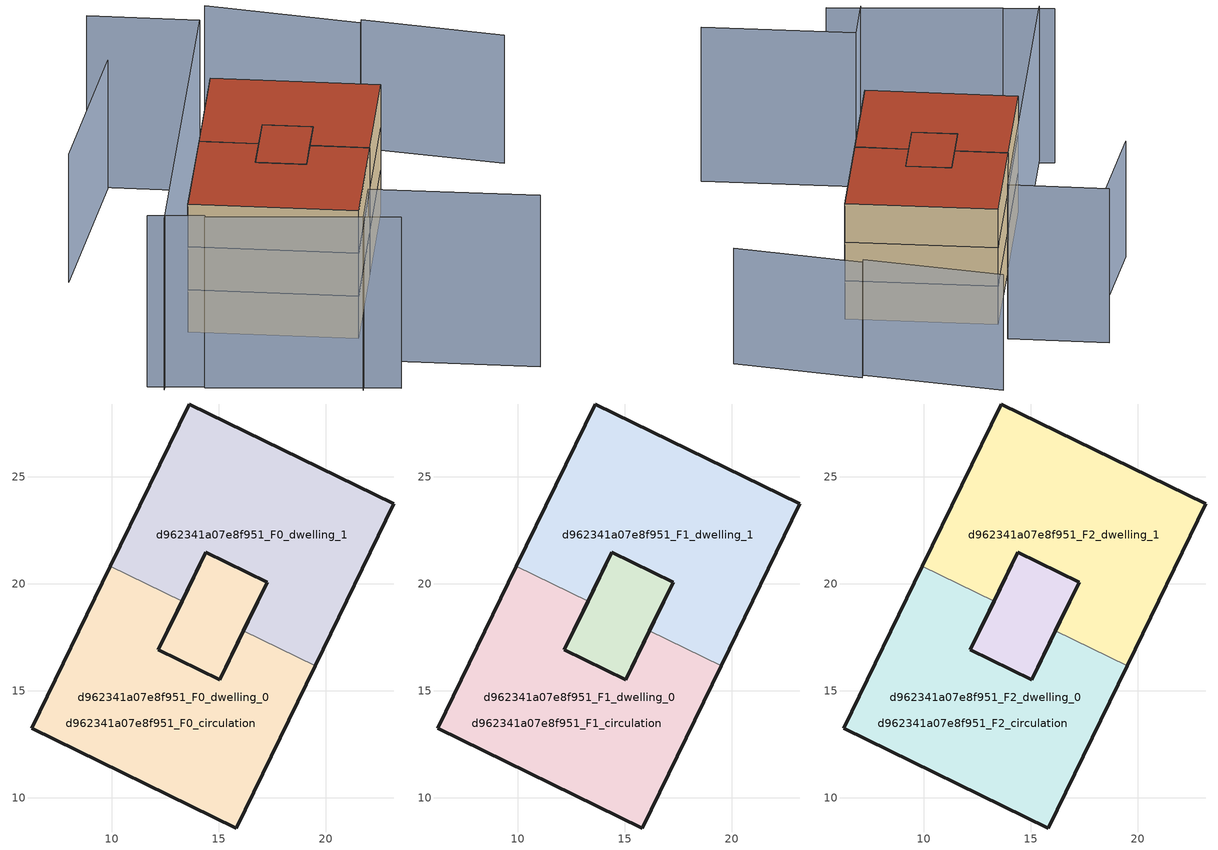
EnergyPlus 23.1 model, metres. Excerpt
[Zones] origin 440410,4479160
d962341a07e8f951_F0_dwelling_0
 floor ground (EU_floor_Construction): 16.15,17.8 19.5,16.17 15.81,8.59 6.24,13.24 9.93,20.82 13.28,19.2 12.17,16.92 13.15,16.44 15.04,15.52 z0; 17.26,20.08 16.15,17.8 15.04,15.52 13.15,16.44 12.17,16.92 14.39,21.47 z0
 wall outside (EU_wall_Construction): 16.15,17.8 15.04,15.52 12.17,16.92 13.28,19.2 / 9.93,20.82 6.24,13.24 15.81,8.59 19.5,16.17 z0:3
 wall to d962341a07e8f951_F0_dwelling_1 (EU_wall_Construction): 19.5,16.17 16.15,17.8 / 13.28,19.2 9.93,20.82 z0:3
d962341a07e8f951_F0_dwelling_1
 floor ground (EU_floor_Construction): 23.19,23.76 19.5,16.17 16.15,17.8 17.26,20.08 14.39,21.47 13.28,19.2 9.93,20.82 13.62,28.41 z0
 wall outside (EU_wall_Construction): 13.28,19.2 14.39,21.47 17.26,20.08 16.15,17.8 / 19.5,16.17 23.19,23.76 13.62,28.41 9.93,20.82 z0:3
d962341a07e8f951_F0_circulation
 floor ground (EU_floor_Construction): 16.15,17.8 19.5,16.17 15.81,8.59 6.24,13.24 9.93,20.82 13.28,19.2 12.17,16.92 13.15,16.44 15.04,15.52 z0; 17.26,20.08 16.15,17.8 15.04,15.52 13.15,16.44 12.17,16.92 14.39,21.47 z0
 wall outside (EU_wall_Construction): 17.26,20.08 14.39,21.47 12.17,16.92 15.04,15.52 17.26,20.08 z0:3
d962341a07e8f951_F1_dwelling_0
 floor outside (EU_floor_Construction): 16.15,17.8 19.5,16.17 15.81,8.59 6.24,13.24 9.93,20.82 13.28,19.2 12.17,16.92 13.15,16.44 15.04,15.52 z3
 floor to d962341a07e8f951_F0_dwelling_0 (EU_floor_Construction): 17.26,20.08 16.15,17.8 15.04,15.52 12.17,16.92 14.39,21.47 z3
 wall outside (EU_wall_Construction): 16.15,17.8 15.04,15.52 12.17,16.92 13.28,19.2 / 9.93,20.82 6.24,13.24 15.81,8.59 19.5,16.17 z3:6
 wall to d962341a07e8f951_F1_dwelling_1 (EU_wall_Construction): 19.5,16.17 16.15,17.8 / 13.28,19.2 9.93,20.82 z3:6
d962341a07e8f951_F1_dwelling_1
 floor to d962341a07e8f951_F0_dwelling_1 (EU_floor_Construction): 23.19,23.76 19.5,16.17 16.15,17.8 17.26,20.08 14.39,21.47 13.28,19.2 9.93,20.82 13.62,28.41 z3
 wall outside (EU_wall_Construction): 13.28,19.2 14.39,21.47 17.26,20.08 16.15,17.8 / 19.5,16.17 23.19,23.76 13.62,28.41 9.93,20.82 z3:6
d962341a07e8f951_F1_circulation
 floor to d962341a07e8f951_F0_circulation (EU_floor_Construction): 17.26,20.08 16.15,17.8 15.04,15.52 13.15,16.44 12.17,16.92 13.28,19.2 14.39,21.47 z3; 16.15,17.8 19.5,16.17 15.81,8.59 6.24,13.24 9.93,20.82 13.28,19.2 12.17,16.92 13.15,16.44 15.04,15.52 z3
 wall outside (EU_wall_Construction): 17.26,20.08 14.39,21.47 12.17,16.92 15.04,15.52 17.26,20.08 z3:6
d962341a07e8f951_F2_dwelling_0
 floor outside (EU_floor_Construction): 16.15,17.8 19.5,16.17 15.81,8.59 6.24,13.24 9.93,20.82 13.28,19.2 12.17,16.92 13.15,16.44 15.04,15.52 z6
 floor to d962341a07e8f951_F1_dwelling_0 (EU_floor_Construction): 17.26,20.08 16.15,17.8 15.04,15.52 12.17,16.92 14.39,21.47 z6
 wall outside (EU_wall_Construction): 16.15,17.8 15.04,15.52 12.17,16.92 13.28,19.2 / 9.93,20.82 6.24,13.24 15.81,8.59 19.5,16.17 z6:9
 wall to d962341a07e8f951_F2_dwelling_1 (EU_wall_Construction): 19.5,16.17 16.15,17.8 / 13.28,19.2 9.93,20.82 z6:9
 roof outside (EU_roof_Construction): 15.04,15.52 16.15,17.8 17.26,20.08 14.39,21.47 12.17,16.92 13.15,16.44 z9; 15.81,8.59 19.5,16.17 16.15,17.8 15.04,15.52 13.15,16.44 12.17,16.92 13.28,19.2 9.93,20.82 6.24,13.24 z9
d962341a07e8f951_F2_dwelling_1
 floor to d962341a07e8f951_F1_dwelling_1 (EU_floor_Construction): 23.19,23.76 19.5,16.17 16.15,17.8 17.26,20.08 14.39,21.47 13.28,19.2 9.93,20.82 13.62,28.41 z6
 wall outside (EU_wall_Construction): 13.28,19.2 14.39,21.47 17.26,20.08 16.15,17.8 / 19.5,16.17 23.19,23.76 13.62,28.41 9.93,20.82 z6:9
 roof outside (EU_roof_Construction): 19.5,16.17 23.19,23.76 13.62,28.41 9.93,20.82 13.28,19.2 14.39,21.47 17.26,20.08 16.15,17.8 z9
d962341a07e8f951_F2_circulation
 floor to d962341a07e8f951_F1_circulation (EU_floor_Construction): 17.26,20.08 16.15,17.8 15.04,15.52 13.15,16.44 12.17,16.92 13.28,19.2 14.39,21.47 z6; 16.15,17.8 19.5,16.17 15.81,8.59 6.24,13.24 9.93,20.82 13.28,19.2 12.17,16.92 13.15,16.44 15.04,15.52 z6
 wall outside (EU_wall_Construction): 17.26,20.08 14.39,21.47 12.17,16.92 15.04,15.52 17.26,20.08 z6:9
 roof outside (EU_roof_Construction): 15.04,15.52 16.15,17.8 17.26,20.08 14.39,21.47 12.17,16.92 13.15,16.44 z9; 15.81,8.59 19.5,16.17 16.15,17.8 15.04,15.52 13.15,16.44 12.17,16.92 13.28,19.2 9.93,20.82 6.24,13.24 z9
shading: 4.55,5.97 15.91,1.48 / 1.27,7.38 4.59,6.07 / 13.61,2.12 15.34,5.71 / 15.34,5.71 24.99,1.06 / 7.44,33.64 13.76,30.57 / 13.76,30.57 2.12,6.64 z0:12; 8.57,32.93 1.76,22.15 / 32.75,27.19 25.21,32.3 / 25,31.99 16.82,37.54 z0:9
[Building]
EU S2 Campaign: North Axis=0; Terrain=City; Solar Distribution=FullExterior
[Site:Location]
Madrid: Latitude=40.5; Longitude=-3.5; Time Zone=1; Elevation=609
[SizingPeriod:WeatherFileDays]
AnnualSizingPeriod: Begin Month=1; Begin Day of Month=1; End Month=12; End Day of Month=31; Day of Week for Start Day=Monday; Use Weather File Daylight Saving Period=No; Use Weather File Rain and Snow Indicators=No
[MATERIAL]
EU_InternalMass_Material: Roughness=MediumRough; Thickness=0.1; Conductivity=1; Density=1800; Specific Heat=900; Thermal Absorptance=0.9; Solar Absorptance=0.7; Visible Absorptance=0.7
[MATERIAL:NOMASS] Roughness=MediumRough; Thermal Absorptance=0.9; Solar Absorptance=0.7; Visible Absorptance=0.7
Name | Thermal Resistance
EU_wall_NoMass | 0.459673
EU_roof_NoMass | 0.495815
EU_floor_NoMass | 0.788942
[CONSTRUCTION]
EU_wall_Construction: EU_wall_NoMass
EU_roof_Construction: EU_roof_NoMass
EU_floor_Construction: EU_floor_NoMass
EU_InternalMass_Construction: EU_InternalMass_Material
[ZONE] Type=1; Multiplier=1; Ceiling Height=autocalculate; Floor Area=autocalculate; Part of Total Floor Area=Yes
Name | Volume
d962341a07e8f951_F0_dwelling_0; d962341a07e8f951_F1_dwelling_0; d962341a07e8f951_F2_dwelling_0; d962341a07e8f951_F0_circulation; d962341a07e8f951_F1_circulation; d962341a07e8f951_F2_circulation | 293.374
d962341a07e8f951_F0_dwelling_1; d962341a07e8f951_F1_dwelling_1; d962341a07e8f951_F2_dwelling_1 | 244.928
[INTERNALMASS] Construction=EU_InternalMass_Construction; Surface Area=81.6424
Name | Zone or ZoneList
d962341a07e8f951_F0_dwelling_0_EU_InternalMass | d962341a07e8f951_F0_dwelling_0
d962341a07e8f951_F0_dwelling_1_EU_InternalMass | d962341a07e8f951_F0_dwelling_1
d962341a07e8f951_F1_dwelling_0_EU_InternalMass | d962341a07e8f951_F1_dwelling_0
d962341a07e8f951_F1_dwelling_1_EU_InternalMass | d962341a07e8f951_F1_dwelling_1
d962341a07e8f951_F2_dwelling_0_EU_InternalMass | d962341a07e8f951_F2_dwelling_0
d962341a07e8f951_F2_dwelling_1_EU_InternalMass | d962341a07e8f951_F2_dwelling_1
[OTHEREQUIPMENT] Fuel Type=Electricity; Design Level Calculation Method=Watts/Area; Power per Zone Floor Area=1; Fraction Latent=0; Fraction Radiant=0; Fraction Lost=0; Carbon Dioxide Generation Rate=0; EndUse Subcategory=EU_Step8_InternalGains
Name | Zone or ZoneList or Space or SpaceList | Schedule
EU_Step8_InternalGain_d962341a07e8f951_F0_dwelling_0_f000 | d962341a07e8f951_F0_dwelling_0 | EU_Step8_GainSchedule_d962341a07e8f951_F0_dwelling_0_f000
EU_Step8_InternalGain_d962341a07e8f951_F0_dwelling_1_f000 | d962341a07e8f951_F0_dwelling_1 | EU_Step8_GainSchedule_d962341a07e8f951_F0_dwelling_1_f000
EU_Step8_InternalGain_d962341a07e8f951_F1_dwelling_0_f000 | d962341a07e8f951_F1_dwelling_0 | EU_Step8_GainSchedule_d962341a07e8f951_F1_dwelling_0_f000
EU_Step8_InternalGain_d962341a07e8f951_F1_dwelling_1_f000 | d962341a07e8f951_F1_dwelling_1 | EU_Step8_GainSchedule_d962341a07e8f951_F1_dwelling_1_f000
EU_Step8_InternalGain_d962341a07e8f951_F2_dwelling_0_f000 | d962341a07e8f951_F2_dwelling_0 | EU_Step8_GainSchedule_d962341a07e8f951_F2_dwelling_0_f000
EU_Step8_InternalGain_d962341a07e8f951_F2_dwelling_1_f000 | d962341a07e8f951_F2_dwelling_1 | EU_Step8_GainSchedule_d962341a07e8f951_F2_dwelling_1_f000
[ZONEINFILTRATION:DESIGNFLOWRATE] Schedule=EU_AlwaysOn; Design Flow Rate Calculation Method=Flow/Area; Flow Rate per Floor Area=0.0005; Constant Term Coefficient=1; Temperature Term Coefficient=0; Velocity Term Coefficient=0; Velocity Squared Term Coefficient=0
Name | Zone or ZoneList or Space or SpaceList
EU_Circulation_Infiltration_d962341a07e8f951_F0_circulation | d962341a07e8f951_F0_circulation
EU_Circulation_Infiltration_d962341a07e8f951_F1_circulation | d962341a07e8f951_F1_circulation
EU_Circulation_Infiltration_d962341a07e8f951_F2_circulation | d962341a07e8f951_F2_circulation
[ZONEVENTILATION:DESIGNFLOWRATE] Schedule=EU_AlwaysOn; Design Flow Rate Calculation Method=AirChanges/Hour; Air Changes per Hour=0.719161; Ventilation Type=Natural; Fan Pressure Rise=0; Fan Total Efficiency=1; Constant Term Coefficient=1; Temperature Term Coefficient=0; Velocity Term Coefficient=0; Velocity Squared Term Coefficient=0; Minimum Indoor Temperature=-100; Maximum Indoor Temperature=100; Delta Temperature=-100; Minimum Outdoor Temperature=-100; Maximum Outdoor Temperature=100; Maximum Wind Speed=40
Name | Zone or ZoneList or Space or SpaceList
EU_ConstantAir_d962341a07e8f951_F0_dwelling_0 | d962341a07e8f951_F0_dwelling_0
EU_ConstantAir_d962341a07e8f951_F0_dwelling_1 | d962341a07e8f951_F0_dwelling_1
EU_ConstantAir_d962341a07e8f951_F1_dwelling_0 | d962341a07e8f951_F1_dwelling_0
EU_ConstantAir_d962341a07e8f951_F1_dwelling_1 | d962341a07e8f951_F1_dwelling_1
EU_ConstantAir_d962341a07e8f951_F2_dwelling_0 | d962341a07e8f951_F2_dwelling_0
EU_ConstantAir_d962341a07e8f951_F2_dwelling_1 | d962341a07e8f951_F2_dwelling_1
[HVACTEMPLATE:THERMOSTAT] Constant Heating Setpoint=20; Constant Cooling Setpoint=50
EU_HeatOnly_d962341a07e8f951_F0_dwelling_0; EU_HeatOnly_d962341a07e8f951_F0_dwelling_1; EU_HeatOnly_d962341a07e8f951_F1_dwelling_0; EU_HeatOnly_d962341a07e8f951_F1_dwelling_1; EU_HeatOnly_d962341a07e8f951_F2_dwelling_0; EU_HeatOnly_d962341a07e8f951_F2_dwelling_1
[HVACTEMPLATE:ZONE:IDEALLOADSAIRSYSTEM] System Availability Schedule=EU_AlwaysOn; Maximum Heating Supply Air Temperature=50; Minimum Cooling Supply Air Temperature=13; Maximum Heating Supply Air Humidity Ratio=0.0156; Minimum Cooling Supply Air Humidity Ratio=0.0077; Heating Limit=NoLimit; Cooling Limit=NoLimit; Heating Availability Schedule=EU_AlwaysOn; Cooling Availability Schedule=EU_CoolingOff; Dehumidification Control Type=ConstantSensibleHeatRatio; Cooling Sensible Heat Ratio=0.7; Dehumidification Setpoint=60; Humidification Control Type=None; Humidification Setpoint=30; Outdoor Air Method=None; Outdoor Air Flow Rate per Person=0.00944; Outdoor Air Flow Rate per Zone Floor Area=0; Outdoor Air Flow Rate per Zone=0; Demand Controlled Ventilation Type=None; Outdoor Air Economizer Type=NoEconomizer; Heat Recovery Type=None; Sensible Heat Recovery Effectiveness=0.7; Latent Heat Recovery Effectiveness=0.65
Name | Template Thermostat
d962341a07e8f951_F0_dwelling_0 | EU_HeatOnly_d962341a07e8f951_F0_dwelling_0
d962341a07e8f951_F0_dwelling_1 | EU_HeatOnly_d962341a07e8f951_F0_dwelling_1
d962341a07e8f951_F1_dwelling_0 | EU_HeatOnly_d962341a07e8f951_F1_dwelling_0
d962341a07e8f951_F1_dwelling_1 | EU_HeatOnly_d962341a07e8f951_F1_dwelling_1
d962341a07e8f951_F2_dwelling_0 | EU_HeatOnly_d962341a07e8f951_F2_dwelling_0
d962341a07e8f951_F2_dwelling_1 | EU_HeatOnly_d962341a07e8f951_F2_dwelling_1
[SIZING:ZONE] Zone Cooling Design Supply Air Temperature Input Method=SupplyAirTemperature; Zone Cooling Design Supply Air Temperature=13; Zone Heating Design Supply Air Temperature Input Method=SupplyAirTemperature; Zone Heating Design Supply Air Temperature=50; Zone Cooling Design Supply Air Humidity Ratio=0.008; Zone Heating Design Supply Air Humidity Ratio=0.008; Cooling Design Air Flow Method=DesignDay; Cooling Design Air Flow Rate=0; Cooling Minimum Air Flow per Zone Floor Area=0.000762; Cooling Minimum Air Flow=0; Cooling Minimum Air Flow Fraction=0.2; Heating Design Air Flow Method=DesignDay; Heating Design Air Flow Rate=0; Heating Maximum Air Flow per Zone Floor Area=0.002032; Heating Maximum Air Flow=0.141576; Heating Maximum Air Flow Fraction=0.3; Account for Dedicated Outdoor Air System=No; Dedicated Outdoor Air System Control Strategy=NeutralSupplyAir; Dedicated Outdoor Air Low Setpoint Temperature for Design=autosize; Dedicated Outdoor Air High Setpoint Temperature for Design=autosize; Zone Load Sizing Method=Sensible Load Only No Latent Load; Zone Latent Cooling Design Supply Air Humidity Ratio Input Method=HumidityRatioDifference; Zone Cooling Design Supply Air Humidity Ratio Difference=0.005; Zone Latent Heating Design Supply Air Humidity Ratio Input Method=HumidityRatioDifference; Zone Humidification Design Supply Air Humidity Ratio Difference=0.005
d962341a07e8f951_F0_dwelling_0; d962341a07e8f951_F0_dwelling_1; d962341a07e8f951_F1_dwelling_0; d962341a07e8f951_F1_dwelling_1; d962341a07e8f951_F2_dwelling_0; d962341a07e8f951_F2_dwelling_1
[SCHEDULE:CONSTANT]
Name | Hourly Value
EU_AlwaysOn | 1
EU_CoolingOff | 0
[SCHEDULE:FILE] Column Number=1; Rows to Skip at Top=0; Number of Hours of Data=8760; Column Separator=Comma; Interpolate to Timestep=No; Minutes per Item=60; Adjust Schedule for Daylight Savings=Yes
Name | File
EU_Step8_GainSchedule_d962341a07e8f951_F0_dwelling_0_f000 | ../../schedules/d962341a07e8f951/d962341a07e8f951_F0_dwelling_0_f000_gain.csv
EU_Step8_GainSchedule_d962341a07e8f951_F0_dwelling_1_f000 | ../../schedules/d962341a07e8f951/d962341a07e8f951_F0_dwelling_1_f000_gain.csv
EU_Step8_GainSchedule_d962341a07e8f951_F1_dwelling_0_f000 | ../../schedules/d962341a07e8f951/d962341a07e8f951_F1_dwelling_0_f000_gain.csv
EU_Step8_GainSchedule_d962341a07e8f951_F1_dwelling_1_f000 | ../../schedules/d962341a07e8f951/d962341a07e8f951_F1_dwelling_1_f000_gain.csv
EU_Step8_GainSchedule_d962341a07e8f951_F2_dwelling_0_f000 | ../../schedules/d962341a07e8f951/d962341a07e8f951_F2_dwelling_0_f000_gain.csv
EU_Step8_GainSchedule_d962341a07e8f951_F2_dwelling_1_f000 | ../../schedules/d962341a07e8f951/d962341a07e8f951_F2_dwelling_1_f000_gain.csv
